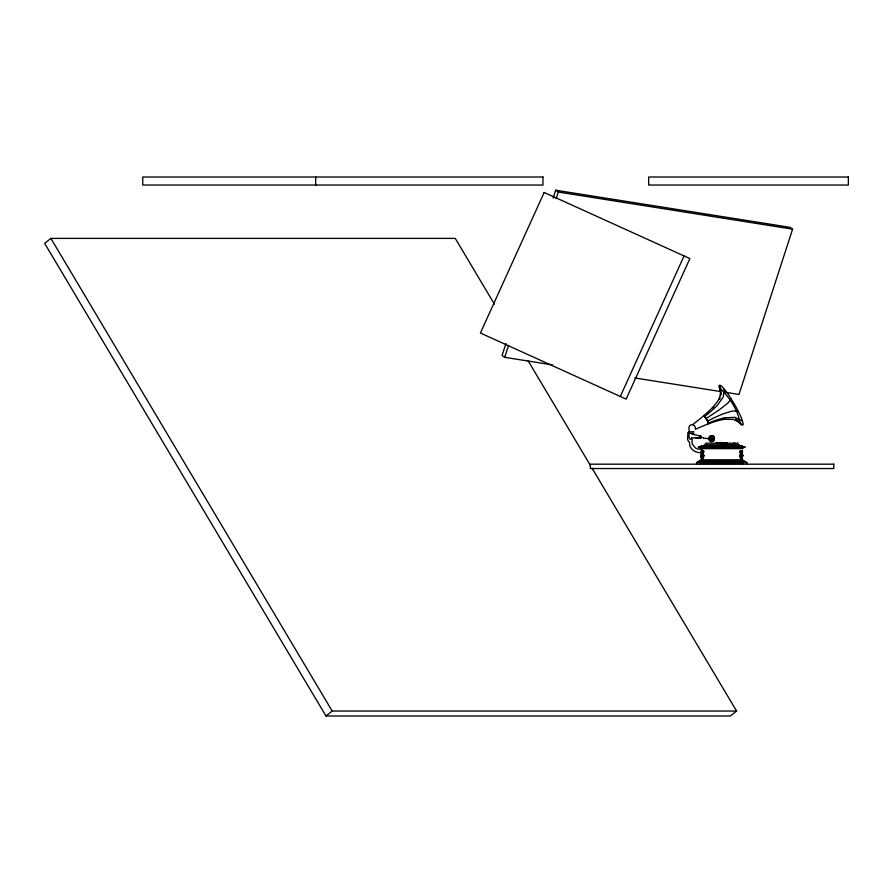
<?xml version="1.0" encoding="UTF-8"?>
<svg xmlns="http://www.w3.org/2000/svg" width="893" height="893" viewBox="0 0 893 893"><rect width="100%" height="100%" fill="white"/><g stroke="black" fill="none" stroke-linecap="round" stroke-linejoin="round"><path stroke-width="1.34" d="M734.459 443.464L734.481 443.598A2.5 1.909 -65.5 0 0 734.325 443.162L734.559 443.921M703.762 416.372L703.784 415.58A81.888 80.738 90 0 0 715.773 403.725C720.149 398.747 721.868 391.871 719.903 385.508A15.125 2.188 59.6 0 1 724.256 389.248A15.125 2.188 59.6 0 1 731.211 399.059A15.125 2.188 59.6 0 1 738.12 411.182A15.125 2.188 59.6 0 1 742.329 420.994A15.125 2.188 59.6 0 1 742.239 424.744L737.038 420.458M703.784 415.58L707.624 421.005L708.495 423.862A81.888 80.738 90 0 1 724.614 419.264L733.622 419.409L739.906 422.936C738.031 410.032 729.559 397.541 720.283 388.466L720.618 395.744M734.548 444.067L733.923 445.663L734.615 444.893M709.489 438.831L711.174 439.568L711.018 437.883M711.821 440.282L712.759 438.575L711.576 436.956M712.022 440.249L711.464 440.349L712.636 439.78L712.882 438.095L711.208 436.923M710.169 440.338C715.583 444.681 714.545 432.022 709.924 437.023M724.256 389.248L723.285 396.86L717.481 405.188A81.888 61.304 -39.8 0 1 704.689 416.35M733.131 445.64L733.912 445.25L733.722 443.832M711.051 436.264L712.848 436.152A2.601 2.188 81.7 0 0 710.605 436.253M733.421 445.696L733.89 444.636M733.711 444.111L733.834 443.587M733.655 445.696L734.559 444.234L733.253 445.696L733.8 445.406M710.136 438.217L710.716 437.146M714.121 439.155L713.596 440.405M505.94 343.604L502.078 355.503L504.69 357.334L552.644 364.936M553.124 198.146L555.703 190.209L789.992 227.335L792.604 229.166L738.98 394.46L725.283 392.295M504.69 357.334L508.552 345.435M556.16 198.659L558.304 192.04L555.703 190.209M719.646 399.171L720.093 397.999M736.647 445.373L733.923 445.663L735.073 445.373M620.311 396.481L684.071 255.945M709.689 437.179L711.688 435.628L713.887 437.001A3.003 2.534 81.7 0 1 714.099 439.925L712.156 441.466L709.712 440.461M710.169 436.699L709.656 437.525A2.4 2.032 81.7 0 0 709.5 438.095M710.236 437.894L711.408 436.889M713.328 440.64L713.697 439.981A3.003 2.534 81.7 0 0 713.485 437.057L713.027 436.443M733.812 443.754L734.146 443.185M734.861 444.446L734.347 445.518L731.356 444.948M731.211 399.059L727.773 403.189L720.238 409.083A81.888 18.452 -32.3 0 1 706.162 418.437M721.834 443.386L721.097 442.426M695.189 428.819C696.73 424.175 686.795 421.898 689.296 430.873M710.091 436.13L709.209 437.224A3.047 2.567 81.7 0 0 709.042 437.95M713.641 440.405L712.86 441.142A2.846 2.4 81.7 0 1 710.437 441.242L709.857 440.796M696.562 464.181L696.562 462.574L700.413 460.241L742.987 460.241L746.849 462.574L746.849 464.181M703.863 415.736L692.778 424.599M494.443 304.212L455.274 238.398L50.879 238.398L44.65 243.343L325.967 715.985L730.362 715.985L736.591 711.04L592.014 468.133M325.967 715.985L332.196 711.04L736.591 711.04M721.176 442.348L720.941 443.352L722.828 443.241M734.091 445.54L732.84 445.239M712.737 441.343L713.295 441.03A2.813 2.378 81.7 0 1 710.861 441.142L709.823 439.869A2.4 2.032 81.7 0 1 709.477 438.709M695.602 429.153L708.417 423.728A4.61 0.67 59.6 0 0 706.296 418.694A4.61 0.67 59.6 0 0 703.784 416.272M700.09 438.039L699.342 437.001L700.514 436.286M698.382 446.969L701.273 446.199L742.139 446.199L745.03 447.426L698.382 447.426L745.03 446.969M711.074 435.751L712.324 435.706M724.658 417.801L734.95 417.355L742.329 420.994M712.67 441.142L710.035 439.992M712.101 441.466L711.487 441.399M711.788 436.934L710.515 437.179A1.652 1.395 81.7 0 1 711.911 437.124L712.134 437.09M710.448 437.436L710.236 437.47A1.753 1.485 81.7 0 0 710.013 437.838M712.458 437.347L712.246 437.38A1.753 1.485 81.7 0 1 712.714 439.434M710.426 439.479L709.913 438.697A1.753 1.485 81.7 0 0 710.136 439.557L710.627 439.869M712.357 440.059L712.156 440.093A1.652 1.395 81.7 0 1 710.705 440.16L710.035 439.222M731.099 445.105L723.944 445.406L731.088 444.948M723.944 445.261L726.902 445.105M723.944 445.406L726.913 445.261M695.591 438.407L700.994 438.15L691.215 437.782M700.938 438.039L700.402 436.655L701.563 437.023M688.771 431.799L693.973 431.799M693.973 433.339L688.771 433.339L688.771 432.179L687.911 432.502L687.61 438.809A3.047 3.047 0 0 0 688.693 441.321A2.366 2.366 0 0 1 689.541 443.129C689.441 450.094 697.321 453.968 703.494 452.383M693.571 434.567L701.362 436.164M716.197 442.761L727.282 442.761M720.897 443.006L722.828 443.006M705.303 443.185L738.411 443.185M704.32 444.77L739.382 444.77M729.871 444.948L732.528 445.105M729.882 445.105L731.356 445.105M721.164 445.406L722.549 445.406M731.501 445.629L732.238 445.629M738.544 445.629L732.852 445.64M701.742 449.291L699.342 449.257A8.852 8.852 0 0 1 695.189 447.784L692.075 443.776L692.175 439.155L690.501 439.155A1.161 1.161 0 0 1 689.24 438.083L688.816 433.339M701.306 450.932L703.617 450.932M740.185 450.932L742.496 450.932M701.373 451.132L703.539 451.032M740.264 451.132L742.418 451.132M701.306 451.345L703.617 451.233M740.185 451.345L742.496 451.233M701.373 451.545L703.539 451.445M740.264 451.545L742.418 451.445M701.306 451.746L703.617 451.746M740.185 451.646L742.496 451.746M701.373 451.847L703.539 451.847M740.264 451.847L742.418 451.958M701.306 452.059L703.617 452.059M740.185 452.059L742.496 452.059M701.306 452.26L703.617 452.26M740.185 452.26L742.496 452.26M740.308 452.383L742.373 452.383M701.284 452.539L703.405 452.539M740.397 452.539L742.284 452.539M701.284 453.488L703.405 453.488M740.397 453.488L742.284 453.488M700.804 454.983L703.874 454.983M739.917 454.983L742.764 454.983M700.804 455.151L703.874 455.151M739.917 455.151L742.764 455.151M700.804 455.452L703.874 455.452M739.917 455.497L742.764 455.497M700.96 455.597L703.729 455.597M740.074 455.597L742.608 455.597M700.804 455.798L703.874 455.798M739.917 455.798L742.764 455.798M700.804 455.955L703.874 455.955M739.917 455.955L742.764 455.955M700.949 456.781L703.729 456.781M740.063 456.781L742.619 456.781M701.217 457.506L703.461 457.506M740.33 457.506L742.351 457.506M701.094 457.596L703.595 457.596M740.208 457.596L742.474 457.596M701.418 458.477L703.271 458.477M740.531 458.477L742.15 458.477M701.418 458.578L703.271 458.578M740.531 458.578L742.15 458.578M701.485 458.779L703.193 458.779M740.598 458.779L742.083 458.779M698.382 461.502L745.03 461.502M697.489 462.351L745.923 462.351M696.562 462.574L746.849 462.574M733.912 445.607L734.693 445.161M738.12 411.182L732.238 411.026L722.984 413.906A81.888 31.445 -26.9 0 0 707.636 421.016M711.665 440.327L710.415 439.892M734.526 445.462L732.528 444.948M558.304 192.04L792.604 229.166M634.856 377.962L719.803 391.424M709.288 438.776L704.387 438.217A2.422 0.625 -14 0 1 703.717 438.061L703.628 437.994A5.369 1.105 0 0 0 703.483 437.883M709.968 438.999L710.861 439.468M691.762 434.355L691.863 434.411A2.143 1.217 -58.6 0 1 693.202 434.043M713.362 436.554L712.915 435.963A2.802 2.366 81.7 0 0 710.504 436.074M735.497 419.018L736.078 419.643M713.451 436.409L713.887 437.001M709.02 438.72A3.047 2.567 81.7 0 0 709.455 440.193L709.924 440.762L709.422 440.193M527.919 360.448L590.586 465.744M50.879 238.398L332.196 711.04M721.265 394.215L719.814 389.248A15.125 2.188 59.6 0 1 719.903 385.508M714.009 437.76L712.48 435.996A2.846 2.4 81.7 0 0 710.058 436.097M742.987 460.241L700.413 460.241M743.021 464.181L743.021 463.411L700.391 463.411L700.391 464.181M702.311 448.119L702.311 454.191M702.311 456.959L702.311 459.739M701.742 448.989L701.742 450.619M315.698 177.015L315.698 185.052M702.824 437.626A5.369 1.105 0 0 1 703.271 437.782M708.529 423.092A81.888 69.33 -16.9 0 1 724.658 417.779M713.976 407.13A81.888 69.33 -16.9 0 1 713.06 408.079M708.116 412.767A81.888 69.33 -16.9 0 1 707.055 413.682M721.198 393.277A15.125 2.188 59.6 0 1 720.551 391.692M720.294 390.978A15.125 2.188 59.6 0 1 719.814 389.248M736.926 419.911A15.125 2.188 59.6 0 0 737.886 420.994A15.125 2.188 59.6 0 0 742.239 424.744M709.489 440.227A2.846 2.4 81.7 0 1 709.075 438.854M709.098 438.128A2.846 2.4 81.7 0 1 709.288 437.447M713.194 440.852A2.601 2.199 81.7 0 1 710.951 440.952M710.594 440.695A2.244 1.898 81.7 0 0 712.536 440.606L713.183 439.724A2.4 2.032 81.7 0 0 713.016 437.38L712.234 436.554A2.244 1.898 81.7 0 0 710.303 436.632M713.462 437.045A3.047 2.567 81.7 0 1 713.674 440.015M544.161 192.475L480.412 333.022L626.138 399.126L689.887 258.579L544.161 192.475M701.273 446.199L700.413 448.654L742.987 448.654L742.139 445.819L701.273 446.199M734.693 445.64L733.778 445.786L734.671 445.629M542.955 177.015L142.757 177.015L142.757 185.052L542.955 185.052L542.955 177.015M848.35 177.015L648.653 177.015L648.653 185.052L848.35 185.052L848.35 177.015M833.783 464.181L590.306 464.181L590.306 468.546L833.783 468.546L833.783 464.181M713.931 439.825A2.779 2.344 81.7 0 0 713.73 437.112A2.779 2.344 81.7 0 1 713.942 439.825"/></g></svg>
